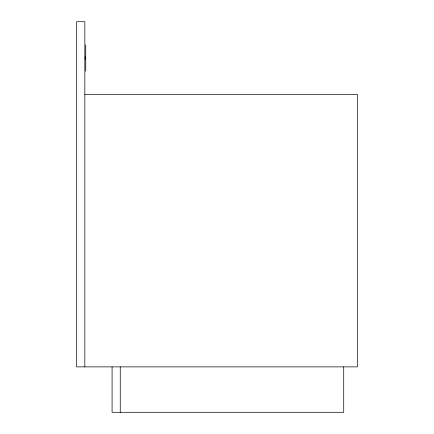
<?xml version="1.0" encoding="UTF-8"?>
<svg xmlns="http://www.w3.org/2000/svg" width="434" height="434" viewBox="0 0 434 434"><rect width="100%" height="100%" fill="white"/><g stroke="black" fill="none" stroke-linecap="round" stroke-linejoin="round"><path stroke-width="0.65" d="M84.831 58.037L85.286 58.037M84.831 94.368L357.345 94.368L357.345 366.882L76.655 366.882L76.655 21.7L84.831 21.7L84.831 366.882M343.717 366.882L343.717 412.3L112.08 412.3L112.08 366.882M120.256 366.882L120.256 412.3M85.742 44.865L85.742 71.209M85.286 56.653L85.286 59.415"/></g></svg>
